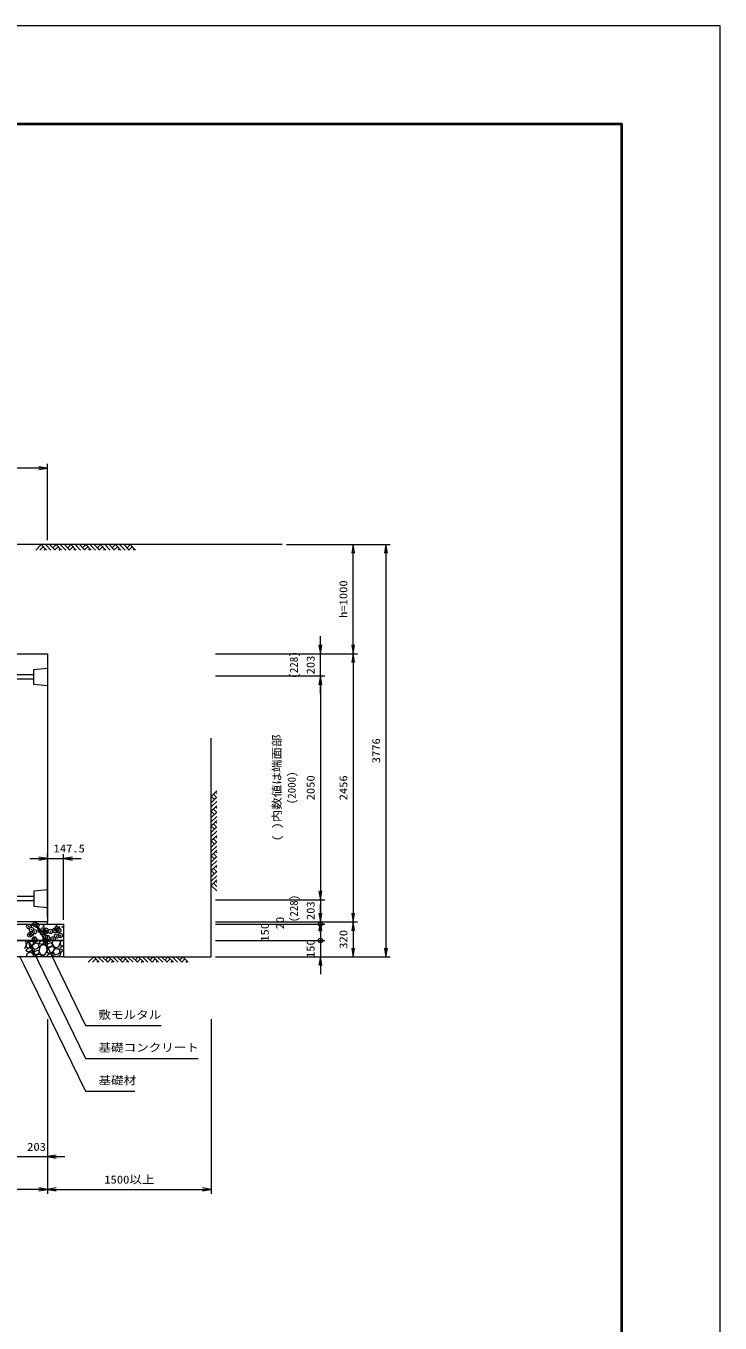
# Model space of a CAD drawing. Units: millimetres at full size. Extents: x 37600 to 71200, y -55520 to -31760.
# Drawn here: x 64843 to 71200, y -43640 to -31760 of the extents above; entities that cross this region are included whole.
import ezdxf
from ezdxf.enums import TextEntityAlignment as Align

# ---------------------------------------------------------------- set-up
doc = ezdxf.new("R2010")
doc.units = ezdxf.units.MM
doc.header["$LTSCALE"] = 80.0044
doc.header["$PDMODE"] = 32
doc.header["$PDSIZE"] = 40
doc.linetypes.add('DASHED_SPACED', pattern=[12, 6, -6])
for name, color, linetype, lineweight in [('0_2', 4, 'Continuous', 13), ('Defpoints_5', 5, 'Continuous', 13), ('図枠', 1, 'Continuous', 40), ('寸法', 6, 'Continuous', 13), ('ﾊｯﾁﾝｸﾞ', 4, 'Continuous', 9)]:
    doc.layers.add(name, color=color, linetype=linetype, lineweight=lineweight)
doc.styles.add('ＭＳ ゴシック', font='')
doc.styles.get('ＭＳ ゴシック').set_extended_font_data('MS Gothic')

# ---------------------------------------------------------------- blocks, each defined once
blk = doc.blocks.new('open_arrow')
at = {"color": 0, "linetype": 'Continuous', "lineweight": -2}
blk.add_lwpolyline([(7.5, 1.25), (0, 0), (7.5, -1.25)], dxfattribs=at)
blk = doc.blocks.new('dimension_origin')
at = {"color": 0, "linetype": 'Continuous', "lineweight": -2}
blk.add_circle((0, 0), 1.25, dxfattribs=at)

msp = doc.modelspace()

# ---------------------------------------------------------------- linework, layer by layer
at = {"layer": '0_2'}
msp.add_line((67190, -36510), (54055, -36510), dxfattribs=at)
at = {"layer": '0_2', "linetype": 'DASHED_SPACED'}
for p, q in [((64915, -37703), (64035, -37703)), ((64915, -37743), (64035, -37743)), ((64915, -39733), (64035, -39733)), ((64915, -39773), (64035, -39773))]:
    msp.add_line(p, q, dxfattribs=at)
at = {"layer": '0_2', "color": 3}
msp.add_lwpolyline([(64035, -37510), (65040, -37510), (65040, -39966), (64035, -39966)], close=True, dxfattribs=at)
at = {"layer": '0_2', "linetype": 'DASHED_SPACED'}
for points in [[(65040, -37803), (64915, -37790.5), (64915, -37655.5), (65040, -37643)], [(65040, -39673), (64915, -39685.5), (64915, -39820.5), (65040, -39833)]]:
    msp.add_lwpolyline(points, close=True, dxfattribs=at)
at = {"layer": '0_2'}
msp.add_lwpolyline([(65187.5, -40286), (66540, -40286), (66540, -38283)], dxfattribs=at)
at = {"layer": '0_2', "color": 7}
for points in [[(55157.5, -39986), (56382.5, -39986), (56382.5, -40569), (57782.5, -40569), (57782.5, -39986), (62562.5, -39986), (62562.5, -40569), (63962.5, -40569), (63962.5, -39986), (65187.5, -39986), (65187.5, -40136), (64112.5, -40136), (64112.5, -40719), (62412.5, -40719), (62412.5, -40136), (57932.5, -40136), (57932.5, -40719), (56232.5, -40719), (56232.5, -40136), (55157.5, -40136)], [(63962.5, -39986), (65040, -39986), (65040, -39966), (63962.5, -39966)], [(65187.5, -40286), (64112.5, -40286), (64112.5, -40136), (65187.5, -40136)]]:
    msp.add_lwpolyline(points, close=True, dxfattribs=at)
at = {"layer": 'Defpoints_5'}
msp.add_lwpolyline([(37600, -55520), (71200, -55520), (71200, -31760), (37600, -31760)], close=True, dxfattribs=at)
at = {"layer": '図枠'}
msp.add_lwpolyline([(38500, -54620), (70300, -54620), (70300, -32660), (38500, -32660)], close=True, dxfattribs=at)
at = {"layer": '寸法'}
for p, q in [((65040, -35810), (63262.5, -35810)), ((65040, -36470), (65040, -35770)), ((67230, -36510), (68180, -36510)), ((67230, -36510), (67880, -36510)), ((67840, -37510), (67840, -36510)), ((68140, -36510), (68140, -40286)), ((67540, -37873), (67540, -37350)), ((66580, -37510), (67880, -37510)), ((66580, -37510), (67880, -37510)), ((66580, -37510), (67580, -37510)), ((67840, -37510), (67840, -39966)), ((66580, -37713), (67580, -37713)), ((66580, -37713), (67580, -37713)), ((67540, -37713), (67540, -39763)), ((64880, -39386), (65347.5, -39386)), ((65040, -39926), (65040, -39346)), ((65187.5, -39946), (65187.5, -39346)), ((67540, -39603), (67540, -40126)), ((66580, -39763), (67580, -39763)), ((66580, -39763), (67580, -39763)), ((67540, -40066), (67540, -39806)), ((66580, -39966), (67880, -39966)), ((66580, -39966), (67580, -39966)), ((66580, -39966), (67880, -39966)), ((66580, -39966), (67580, -39966)), ((66580, -39986), (67580, -39986)), ((66580, -39986), (67580, -39986)), ((67540, -39986), (67540, -40136)), ((67840, -39966), (67840, -40286)), ((66580, -40136), (67580, -40136)), ((66580, -40136), (67580, -40136)), ((67540, -40056), (67540, -40446)), ((66580, -40286), (68180, -40286)), ((66580, -40286), (67880, -40286)), ((66580, -40286), (67580, -40286)), ((65040, -40856), (65040, -42456)), ((65040, -40856), (65040, -42156)), ((65040, -40856), (65040, -42456)), ((66540, -40856), (66540, -42456)), ((64677, -42116), (65200, -42116)), ((65040, -42416), (55305, -42416)), ((65040, -42416), (66540, -42416))]:
    msp.add_line(p, q, dxfattribs=at)
for points in [[(64937, -39986), (64971.84, -40058.01), (65387, -40916), (66080.33, -40916)], [(64862, -40136), (64896.98, -40207.95), (65387, -41216), (66420.33, -41216)], [(64787, -40286), (64822.07, -40357.9), (65387, -41516), (65840.33, -41516)]]:
    msp.add_lwpolyline(points, dxfattribs=at)
at = {"layer": 'ﾊｯﾁﾝｸﾞ'}
for p, q in [((64932.35, -36560), (64982.35, -36510)), ((64971.24, -36560), (65001.8, -36529.44)), ((64982.35, -36510), (65032.35, -36560)), ((65010.13, -36560), (65021.24, -36548.89)), ((65021.24, -36510), (65071.24, -36560)), ((65060.13, -36510), (65110.13, -36560)), ((65089.18, -36539.05), (65118.24, -36510)), ((65108.63, -36558.5), (65137.68, -36529.44)), ((65118.24, -36510), (65168.24, -36560)), ((65146.02, -36560), (65157.13, -36548.89)), ((65157.13, -36510), (65207.13, -36560)), ((65196.02, -36510), (65246.02, -36560)), ((65225.07, -36539.05), (65254.12, -36510)), ((65244.51, -36558.5), (65273.56, -36529.44)), ((65254.12, -36510), (65304.12, -36560)), ((65281.9, -36560), (65293.01, -36548.89)), ((65293.01, -36510), (65343.01, -36560)), ((65331.9, -36510), (65381.9, -36560)), ((65360.95, -36539.05), (65390, -36510)), ((65380.39, -36558.5), (65409.44, -36529.44)), ((65390, -36510), (65440, -36560)), ((65417.78, -36560), (65428.89, -36548.89)), ((65428.89, -36510), (65478.89, -36560)), ((65467.78, -36510), (65517.78, -36560)), ((65496.83, -36539.05), (65525.88, -36510)), ((65516.28, -36558.5), (65545.33, -36529.44)), ((65525.88, -36510), (65575.88, -36560)), ((65553.66, -36560), (65564.77, -36548.89)), ((65564.77, -36510), (65614.77, -36560)), ((65603.66, -36510), (65653.66, -36560)), ((65632.71, -36539.05), (65661.76, -36510)), ((65652.16, -36558.5), (65681.21, -36529.44)), ((65661.76, -36510), (65711.76, -36560)), ((65689.54, -36560), (65700.65, -36548.89)), ((65700.65, -36510), (65750.65, -36560)), ((65739.54, -36510), (65789.54, -36560)), ((65768.59, -36539.05), (65797.65, -36510)), ((65788.04, -36558.5), (65817.09, -36529.44)), ((65797.65, -36510), (65847.65, -36560)), ((65825.43, -36560), (65836.54, -36548.89)), ((66540, -38816.36), (66590, -38766.36)), ((66569.05, -38845.41), (66540, -38816.36)), ((66540, -38874.46), (66590, -38824.46)), ((66588.5, -38825.97), (66559.44, -38796.91)), ((66590, -38788.58), (66578.89, -38777.47)), ((66540, -38913.35), (66590, -38863.35)), ((66540, -38952.24), (66590, -38902.24)), ((66569.05, -38981.29), (66540, -38952.24)), ((66540, -39010.34), (66590, -38960.34)), ((66588.5, -38961.85), (66559.44, -38932.8)), ((66590, -38924.46), (66578.89, -38913.35)), ((66540, -39049.23), (66590, -38999.23)), ((66540, -39088.12), (66590, -39038.12)), ((66588.5, -39097.73), (66559.44, -39068.68)), ((66590, -39060.34), (66578.89, -39049.23)), ((66569.05, -39117.17), (66540, -39088.12)), ((66540, -39146.23), (66590, -39096.23)), ((66540, -39185.12), (66590, -39135.12)), ((66540, -39224.01), (66590, -39174.01)), ((66590, -39196.23), (66578.89, -39185.12)), ((66569.05, -39253.06), (66540, -39224.01)), ((66540, -39282.11), (66590, -39232.11)), ((66540, -39321), (66590, -39271)), ((66540, -39359.89), (66590, -39309.89)), ((66588.5, -39233.61), (66559.44, -39204.56)), ((66590, -39332.11), (66578.89, -39321)), ((66569.05, -39388.94), (66540, -39359.89)), ((66540, -39417.99), (66590, -39367.99)), ((66540, -39456.88), (66590, -39406.88)), ((66588.5, -39369.49), (66559.44, -39340.44)), ((66540, -39495.77), (66590, -39445.77)), ((66569.05, -39524.82), (66540, -39495.77)), ((66540, -39553.87), (66590, -39503.87)), ((66540, -39592.76), (66590, -39542.76)), ((66588.5, -39505.38), (66559.44, -39476.32)), ((66590, -39467.99), (66578.89, -39456.88)), ((66540, -39631.65), (66590, -39581.65)), ((66590, -39681.65), (66540, -39631.65)), ((66590, -39642.76), (66559.44, -39612.21)), ((66590, -39603.87), (66578.89, -39592.76)), ((64854.13, -39993.23), (64860.2, -39986)), ((64854.13, -39993.23), (64866.09, -39994.28)), ((64866.09, -39994.28), (64864.56, -39986)), ((64885.56, -39994.23), (64899.57, -39988.85)), ((64885.56, -39994.23), (64895.51, -40000.94)), ((64895.51, -40000.94), (64899.57, -39988.85)), ((64997.58, -40005.78), (65007.23, -39994.29)), ((64997.58, -40005.78), (65009.54, -40006.83)), ((65009.54, -40006.83), (65007.22, -39994.29)), ((65111.74, -40011.54), (65129.52, -40014.29)), ((65111.78, -40011.49), (65127.36, -39995.25)), ((65129.52, -40014.29), (65127.31, -39995.3)), ((65141.04, -40018.33), (65150.68, -40006.84)), ((65141.04, -40018.33), (65152.99, -40019.38)), ((65152.99, -40019.38), (65150.68, -40006.84)), ((65172.99, -40010.25), (65186.99, -40004.87)), ((65172.99, -40010.25), (65182.94, -40016.96)), ((65182.94, -40016.96), (65186.99, -40004.87)), ((64846.47, -40172.6), (64838.67, -40136.68)), ((64843.97, -40136), (64843.7, -40137.01)), ((64843.7, -40137.01), (64861.8, -40145.96)), ((64845.39, -40136), (64850.91, -40133.88)), ((64850.19, -40136), (64850.9, -40133.88)), ((64853.18, -40159.02), (64884.7, -40140.82)), ((64861.8, -40145.96), (64885.09, -40136)), ((64884.7, -40140.82), (64906.76, -40142.63)), ((64888.32, -40136), (64891.52, -40132.18)), ((64892.23, -40136), (64891.52, -40132.18)), ((64905.55, -40136), (64926.78, -40152.09)), ((64906.76, -40142.63), (64911.71, -40162.41)), ((64926.78, -40152.09), (64952.94, -40138.61)), ((64952.94, -40138.61), (64954.01, -40136)), ((64988.01, -40137.76), (64966.37, -40153.48)), ((64968.34, -40165.28), (64966.37, -40153.48)), ((64994.15, -40136), (64988.01, -40137.76)), ((65016.56, -40153.61), (64990.07, -40172.13)), ((65004.95, -40074.75), (65018.95, -40069.38)), ((65004.95, -40074.75), (65014.89, -40081.46)), ((65014.89, -40081.46), (65018.95, -40069.38)), ((65020.3, -40136), (65016.56, -40153.61)), ((65032.31, -40136), (65043.61, -40144.45)), ((65043.61, -40144.45), (65067.72, -40138.62)), ((65067.72, -40138.62), (65070.21, -40136)), ((65089.06, -40136), (65081.53, -40159.74)), ((65144.18, -40189.85), (65158.95, -40153.84)), ((65158.95, -40153.84), (65155.08, -40136)), ((65157.84, -40177.11), (65165.67, -40140.26)), ((65165.67, -40140.26), (65173.05, -40136)), ((64831.69, -40208.61), (64846.47, -40172.6)), ((64852.23, -40258.18), (64843.4, -40286)), ((64866.77, -40207.76), (64845.13, -40223.48)), ((64847.09, -40235.28), (64845.13, -40223.48)), ((64845.35, -40195.87), (64853.18, -40159.02)), ((64862.24, -40205.52), (64845.35, -40195.87)), ((64868.83, -40242.13), (64847.09, -40235.28)), ((64882.73, -40243.8), (64852.23, -40258.18)), ((64893.95, -40190.44), (64862.24, -40205.52)), ((64894.52, -40199.82), (64866.77, -40207.76)), ((64895.32, -40223.61), (64868.83, -40242.13)), ((64908.67, -40257.93), (64882.73, -40243.8)), ((64911.71, -40162.41), (64893.95, -40190.44)), ((64899.23, -40205.18), (64894.52, -40199.82)), ((64899.23, -40205.18), (64895.32, -40223.61)), ((64901.94, -40229.48), (64895.55, -40238.02)), ((64895.55, -40238.02), (64907.4, -40247.34)), ((64919.29, -40225.93), (64901.94, -40229.48)), ((64903.98, -40179.81), (64919.88, -40162.54)), ((64906.5, -40200.98), (64903.98, -40179.81)), ((64905.29, -40201.68), (64922.36, -40214.45)), ((64907.4, -40247.34), (64919.29, -40225.93)), ((64914.76, -40286), (64908.67, -40257.93)), ((64918.83, -40239.13), (64913.7, -40258.25)), ((64913.7, -40258.25), (64931.8, -40267.2)), ((64945.18, -40228.77), (64918.83, -40239.13)), ((64919.88, -40162.54), (64943.47, -40158.62)), ((64922.36, -40214.45), (64946.48, -40208.62)), ((64923.18, -40280.26), (64954.7, -40262.06)), ((64931.8, -40267.2), (64964.21, -40253.34)), ((64943.47, -40158.62), (64959.85, -40170.18)), ((64959.78, -40231.65), (64945.18, -40228.77)), ((64946.48, -40208.62), (64963.59, -40190.65)), ((64954.7, -40262.06), (64976.76, -40263.88)), ((64963.98, -40238.93), (64959.78, -40231.65)), ((64963.59, -40190.65), (64959.85, -40170.18)), ((64973.47, -40188.18), (64960.29, -40229.74)), ((64960.29, -40229.74), (64973.78, -40255.9)), ((64964.21, -40253.34), (64963.98, -40238.93)), ((64990.07, -40172.13), (64968.34, -40165.28)), ((65003.97, -40173.8), (64973.47, -40188.18)), ((64973.78, -40255.9), (64996.78, -40273.34)), ((64976.76, -40263.88), (64981.71, -40283.65)), ((64996.78, -40273.34), (65022.94, -40259.85)), ((65029.91, -40187.93), (65003.97, -40173.8)), ((65023.18, -40159.48), (65016.8, -40168.02)), ((65016.8, -40168.02), (65028.65, -40177.34)), ((65022.94, -40259.85), (65037.71, -40223.84)), ((65040.53, -40155.93), (65023.18, -40159.48)), ((65028.65, -40177.34), (65040.53, -40155.93)), ((65037.71, -40223.84), (65029.91, -40187.93)), ((65040.07, -40169.13), (65034.95, -40188.25)), ((65034.95, -40188.25), (65053.05, -40197.2)), ((65058.01, -40259), (65036.37, -40274.72)), ((65036.6, -40247.11), (65044.42, -40210.26)), ((65053.49, -40256.76), (65036.6, -40247.11)), ((65066.42, -40158.77), (65040.07, -40169.13)), ((65044.42, -40210.26), (65075.95, -40192.06)), ((65053.05, -40197.2), (65085.46, -40183.34)), ((65085.2, -40241.69), (65053.49, -40256.76)), ((65085.76, -40251.06), (65058.01, -40259)), ((65081.02, -40161.65), (65066.42, -40158.77)), ((65075.95, -40192.06), (65098.01, -40193.88)), ((65085.22, -40168.93), (65081.02, -40161.65)), ((65081.53, -40159.74), (65095.02, -40185.9)), ((65102.96, -40213.65), (65085.2, -40241.69)), ((65085.46, -40183.34), (65085.22, -40168.93)), ((65090.47, -40256.42), (65085.76, -40251.06)), ((65090.47, -40256.42), (65086.56, -40274.85)), ((65095.02, -40185.9), (65118.02, -40203.34)), ((65095.22, -40231.05), (65111.12, -40213.79)), ((65097.75, -40252.22), (65095.22, -40231.05)), ((65096.53, -40252.92), (65113.61, -40265.7)), ((65098.01, -40193.88), (65102.96, -40213.65)), ((65111.12, -40213.79), (65134.72, -40209.86)), ((65113.61, -40265.7), (65137.72, -40259.86)), ((65118.02, -40203.34), (65144.18, -40189.85)), ((65134.72, -40209.86), (65151.09, -40221.42)), ((65137.72, -40259.86), (65154.83, -40241.9)), ((65154.83, -40241.9), (65151.09, -40221.42)), ((65164.72, -40239.42), (65151.53, -40280.98)), ((65179.25, -40189), (65157.62, -40204.72)), ((65159.58, -40216.52), (65157.62, -40204.72)), ((65174.73, -40186.76), (65157.84, -40177.11)), ((65181.32, -40223.37), (65159.58, -40216.52)), ((65187.5, -40228.69), (65164.72, -40239.42)), ((65187.5, -40180.69), (65174.73, -40186.76)), ((65187.5, -40186.64), (65179.25, -40189)), ((65187.5, -40219.05), (65181.32, -40223.37)), ((64921.96, -40286), (64923.18, -40280.26)), ((64981.71, -40283.65), (64980.22, -40286)), ((64987.84, -40286), (64989.88, -40283.79)), ((64989.88, -40283.79), (65013.47, -40279.86)), ((65013.47, -40279.86), (65022.17, -40286)), ((65038.25, -40286), (65036.37, -40274.72)), ((65086.56, -40274.85), (65070.62, -40286)), ((65093.18, -40280.72), (65089.24, -40286)), ((65110.53, -40277.17), (65093.18, -40280.72)), ((65105.63, -40286), (65110.53, -40277.17)), ((65136.42, -40280.01), (65121.19, -40286)), ((65151.02, -40282.9), (65136.42, -40280.01)), ((65152.81, -40286), (65151.02, -40282.9)), ((65151.53, -40280.98), (65154.12, -40286)), ((65413.79, -40336), (65463.79, -40286)), ((65452.68, -40336), (65483.23, -40305.44)), ((65463.79, -40286), (65513.79, -40336)), ((65491.57, -40336), (65502.68, -40324.89)), ((65502.68, -40286), (65552.68, -40336)), ((65541.57, -40286), (65591.57, -40336)), ((65570.62, -40315.05), (65599.67, -40286)), ((65590.06, -40334.5), (65619.11, -40305.44)), ((65599.67, -40286), (65649.67, -40336)), ((65627.45, -40336), (65638.56, -40324.89)), ((65638.56, -40286), (65688.56, -40336)), ((65677.45, -40286), (65727.45, -40336)), ((65706.5, -40315.05), (65735.55, -40286)), ((65725.94, -40334.5), (65754.99, -40305.44)), ((65735.55, -40286), (65785.55, -40336)), ((65763.33, -40336), (65774.44, -40324.89)), ((65774.44, -40286), (65824.44, -40336)), ((65813.33, -40286), (65863.33, -40336)), ((65842.38, -40315.05), (65871.43, -40286)), ((65861.83, -40334.5), (65890.88, -40305.44)), ((65871.43, -40286), (65921.43, -40336)), ((65899.21, -40336), (65910.32, -40324.89)), ((65910.32, -40286), (65960.32, -40336)), ((65949.21, -40286), (65999.21, -40336)), ((65978.26, -40315.05), (66007.31, -40286)), ((65997.71, -40334.5), (66026.76, -40305.44)), ((66007.31, -40286), (66057.31, -40336)), ((66035.09, -40336), (66046.2, -40324.89)), ((66046.2, -40286), (66096.2, -40336)), ((66085.09, -40286), (66135.09, -40336)), ((66114.14, -40315.05), (66143.2, -40286)), ((66133.59, -40334.5), (66162.64, -40305.44)), ((66143.2, -40286), (66193.2, -40336)), ((66170.98, -40336), (66182.09, -40324.89)), ((66182.09, -40286), (66232.09, -40336)), ((66220.98, -40286), (66270.98, -40336)), ((66250.03, -40315.05), (66279.08, -40286)), ((66269.47, -40334.5), (66298.52, -40305.44)), ((66279.08, -40286), (66329.08, -40336)), ((66306.86, -40336), (66317.97, -40324.89))]:
    msp.add_line(p, q, dxfattribs=at)
for p in [(64868.22, -40007.46), (64893.03, -40035.48), (64922.64, -40055.5), (64925.07, -39988.92), (64943.97, -39997.48), (64999.8, -40039.99), (65025.33, -40041.42), (65067.73, -40053.15), (65106.56, -40044.5), (65110.39, -40045.66), (65126.35, -40028.62), (65143.48, -40043.17), (64877.11, -40085.7), (64891.35, -40076.37), (64920.21, -40122.08), (64925.04, -40129.61), (64993.75, -40065.68), (65015.12, -40132.03), (65017.66, -40059.74), (65022.9, -40108), (65041.67, -40109.59), (65090.86, -40122.06), (65123.92, -40095.19), (65158.31, -40089.57)]:
    msp.add_point(p, dxfattribs=at)

# ---------------------------------------------------------------- block references
at = {"layer": '寸法'}
for name, p, xscale, yscale, rotation in [('open_arrow', (65040, -35810), 10.7, 10.7, 180), ('open_arrow', (67840, -36510), 10.7, 10.7, 270), ('open_arrow', (68140, -36510), 10.7, 10.7, 270), ('open_arrow', (67540, -37510), 10.7, 10.7, 90), ('open_arrow', (67840, -37510), 10.7, 10.7, 90), ('open_arrow', (67840, -37510), 10.7, 10.7, 270), ('open_arrow', (67540, -37713), 10.7, 10.7, 270), ('open_arrow', (67540, -37713), 10.7, 10.7, 270), ('open_arrow', (65040, -39386), 10.7, 10.7, 180), ('open_arrow', (67540, -39763), 10.7, 10.7, 90), ('open_arrow', (67540, -39763), 10.7, 10.7, 90), ('open_arrow', (67540, -39966), 10.7, 10.7, 90), ('open_arrow', (67840, -39966), 10.7, 10.7, 90), ('open_arrow', (64937, -39986), 10.7, 10.7, 295.8), ('dimension_origin', (67540, -39986), 16, 16, 270), ('dimension_origin', (67540, -39986), 16, 16, 270), ('open_arrow', (67540, -39966), 10.7, 10.7, 270), ('open_arrow', (67840, -39966), 10.7, 10.7, 270), ('open_arrow', (64862, -40136), 10.7, 10.7, 295.9), ('dimension_origin', (67540, -40136), 16, 16, 90), ('dimension_origin', (67540, -40136), 16, 16, 90), ('open_arrow', (67840, -40286), 10.7, 10.7, 90), ('open_arrow', (68140, -40286), 10.7, 10.7, 90), ('open_arrow', (67540, -40286), 10.7, 10.7, 270), ('open_arrow', (65040, -42416), 10.7, 10.7, 180), ('open_arrow', (66540, -42416), 10.7, 10.7, 180)]:
    msp.add_blockref(name, p, dxfattribs=dict(at, xscale=xscale, yscale=yscale, rotation=rotation))
at = {"layer": '寸法', "xscale": 10.7, "yscale": 10.7}
for p in [(65187.5, -39386), (65040, -42116), (65040, -42416)]:
    msp.add_blockref('open_arrow', p, dxfattribs=at)

# ---------------------------------------------------------------- texts
at = {"layer": '寸法', "style": 'ＭＳ ゴシック', "width": 1.15}
for s, p in [('h=1000', (67750, -37010)), ('203', (67450, -37613)), ('3776', (68050, -38398)), ('2050', (67450, -38738)), ('2456', (67750, -38738)), ('203', (67450, -39863)), ('150', (67030, -40061)), ('20', (67170, -39976)), ('150', (67450, -40211)), ('320', (67750, -40126))]:
    msp.add_text(s, height=73.31, rotation=90, dxfattribs=at).set_placement(p, align=Align.MIDDLE_CENTER)
at = {"layer": '寸法', "color": 3, "style": 'ＭＳ ゴシック'}
for s, p in [('(228)', (67260, -37613)), ('(2000)', (67240, -38738)), ('(228)', (67260, -39843))]:
    msp.add_text(s, height=73.31, rotation=90, dxfattribs=at).set_placement(p, align=Align.TOP_CENTER)
at = {"layer": '寸法', "color": 3, "style": 'ＭＳ ゴシック', "width": 1.15}
msp.add_text('( )内数値は端面部', height=73.31, rotation=90, dxfattribs=at).set_placement((67200, -38738), align=Align.BOTTOM_CENTER)
at = {"layer": '寸法', "style": 'ＭＳ ゴシック', "width": 1.15}
for s, p in [('147.5', (65239.33, -39293.05)), ('203', (64940, -42026)), ('1500以上', (65790, -42326))]:
    msp.add_text(s, height=73.31, dxfattribs=at).set_placement(p, align=Align.MIDDLE_CENTER)
for s, p in [('敷モルタル', (65507, -40876)), ('基礎コンクリート', (65507, -41176)), ('基礎材', (65507, -41476))]:
    msp.add_text(s, height=73.31, dxfattribs=at).set_placement(p, align=Align.BOTTOM_LEFT)

doc.saveas('drawing.dxf')
